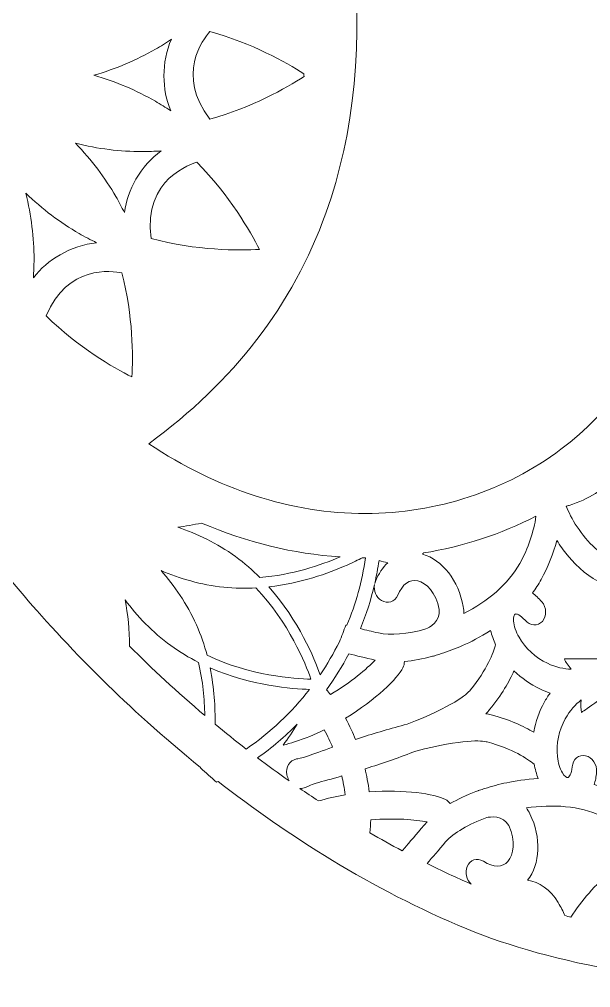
# Model space of a CAD drawing. Header units: millimetres. Extents: x -932 to 1965, y 102 to 615.
# Drawn here: x 374.6 to 433.3, y 102 to 201.5 of the extents above; entities that cross this region are included whole.
import ezdxf

# ---------------------------------------------------------------- set-up
doc = ezdxf.new("R2010")
doc.units = ezdxf.units.MM
doc.header["$MEASUREMENT"] = 0
doc.layers.add('Layer 4', color=7, linetype='Continuous')

msp = doc.modelspace()

# ---------------------------------------------------------------- linework, layer by layer
at = {"layer": 'Layer 4', "lineweight": 0}
for points, knots in [([(512.989, 259.132), (500.985, 274.075), (490.617, 286.981), (489.569, 300.345), (488.259, 317.04), (492.916, 330.487), (503.408, 340.314), (511.816, 348.189), (523.933, 353.788), (539.42, 356.956), (539.42, 356.956), (547.431, 358.595), (547.431, 358.595), (547.431, 358.595), (539.36, 359.907), (539.36, 359.907), (539.174, 359.937), (520.402, 362.916), (497.531, 360.461), (484.07, 359.016), (471.825, 356.001), (461.136, 351.499), (447.713, 345.846), (436.721, 337.823), (428.464, 327.653), (421.269, 318.789), (416.554, 308.433), (414.45, 296.87), (412.647, 286.962), (412.713, 275.847), (414.648, 263.835), (417.585, 245.6), (424.424, 227.572), (430.499, 212.929), (430.518, 212.664), (433.146, 206.623), (434.064, 204.459), (436.557, 198.581), (438.711, 193.504), (440.251, 189.241), (444.462, 177.592), (440.526, 165.07), (430.225, 157.339), (424.559, 153.086), (417.43, 150.74), (410.152, 150.731), (410.152, 150.731), (410.111, 150.731), (410.111, 150.731), (402.557, 150.731), (394.908, 153.207), (387.865, 157.901), (396.584, 164.265), (402.674, 172.183), (406.06, 181.598), (412.017, 198.16), (409.628, 219.379), (398.958, 244.665), (390.284, 265.222), (378.106, 283.747), (371.564, 293.699), (369.408, 296.977), (367.821, 299.392), (367.123, 300.697), (367.179, 303.024), (367.184, 305.421), (367.141, 307.911), (369.938, 306.362), (372.523, 304.112), (374.011, 300.84), (374.011, 300.84), (375.224, 298.171), (375.224, 298.171), (375.224, 298.171), (376.679, 300.717), (376.679, 300.717), (376.834, 300.989), (380.022, 306.707), (377.931, 313.852), (377.931, 313.852), (386.813, 310.971), (386.813, 310.971), (386.813, 310.971), (385.931, 313.752), (385.931, 313.752), (385.693, 314.499), (380.801, 329.626), (371.811, 337.053), (371.811, 337.053), (387.945, 336.634), (387.945, 336.634), (387.945, 336.634), (386.55, 338.973), (386.55, 338.973), (386.373, 339.269), (382.61, 345.42), (372.307, 350.71), (375.248, 351.189), (377.652, 351.914), (379.831, 353.185), (379.831, 353.185), (382.188, 354.559), (382.188, 354.559), (382.188, 354.559), (371.493, 360.091), (371.493, 360.091), (375.524, 360.113), (380.219, 360.528), (382.429, 362.148), (382.429, 362.148), (385.172, 364.161), (385.172, 364.161), (385.172, 364.161), (381.836, 364.829), (381.836, 364.829), (381.712, 364.854), (372.05, 366.804), (365.535, 369.14), (387.463, 372.421), (402.793, 377.166), (402.95, 377.215), (402.95, 377.215), (407.739, 378.711), (407.739, 378.711), (407.739, 378.711), (397.135, 381.741), (397.135, 381.741), (401.744, 383.833), (406.58, 387.307), (410.23, 390.227), (410.328, 390.304), (419.999, 398.149), (420.35, 400.168), (420.461, 400.804), (420.182, 401.429), (419.64, 401.761), (418.647, 402.37), (417.714, 401.672), (416.892, 401.055), (413.756, 398.704), (403.419, 400.888), (395.228, 403.474), (398.241, 404.413), (401.769, 406.056), (403.731, 408.859), (404.404, 409.82), (405.138, 410.324), (405.975, 410.4), (407.55, 410.543), (409.289, 409.188), (409.826, 408.658), (409.826, 408.658), (414.786, 403.699), (414.786, 403.699), (414.786, 403.699), (412.289, 410.253), (412.289, 410.253), (409.726, 416.98), (405.773, 420.407), (403.027, 422.071), (415.231, 428.908), (415.819, 442.114), (415.839, 442.714), (415.839, 442.714), (415.89, 444.264), (415.89, 444.264), (415.89, 444.264), (410.708, 444.264), (410.708, 444.264), (425.53, 456.314), (428.846, 479.251), (429.129, 481.418), (443.337, 529.488), (444.649, 541.467), (442.111, 545.908), (441.408, 547.138), (440.348, 547.915), (438.87, 548.285), (426.015, 551.499), (411.476, 544.211), (401.542, 537.532), (393.833, 532.348), (387.622, 526.748), (384.398, 523.564), (384.476, 524.905), (384.609, 526.498), (384.76, 527.931), (384.76, 527.931), (385.455, 534.544), (385.455, 534.544), (385.455, 534.544), (378.204, 522.678), (378.204, 522.678), (378.204, 522.678), (372.17, 539.681), (372.17, 539.681), (372.17, 539.681), (370.962, 534.864), (370.962, 534.864), (370.408, 532.656), (369.694, 530.191), (369.076, 528.38), (363.463, 546.393), (356.182, 550.448), (355.86, 550.62), (355.86, 550.62), (353.746, 551.74), (353.746, 551.74), (353.746, 551.74), (353.656, 549.348), (353.656, 549.348), (353.623, 548.475), (353.306, 546.443), (352.313, 545.043), (347.511, 556.15), (340.039, 561.178), (339.706, 561.398), (339.706, 561.398), (338.429, 562.241), (338.429, 562.241), (338.429, 562.241), (333.345, 554.193), (333.345, 554.193), (333.345, 554.193), (327.718, 570.136), (327.718, 570.136), (327.718, 570.136), (315.626, 559.496), (315.626, 559.496), (315.626, 559.496), (313.943, 567.071), (313.943, 567.071), (313.943, 567.071), (312.74, 567.071), (312.74, 567.071), (312.368, 567.071), (304.214, 566.977), (296.268, 559.431), (296.505, 561.432), (297.01, 564.258), (297.558, 566.725), (297.558, 566.725), (297.944, 568.46), (297.944, 568.46), (297.944, 568.46), (296.169, 568.549), (296.169, 568.549), (295.856, 568.567), (288.902, 568.797), (277.409, 560.025), (275.878, 570.891), (269.163, 608.412), (258.63, 613.34), (255.031, 615.025), (251.012, 612.591), (247.554, 609.99), (246.898, 609.497), (246.221, 608.941), (245.542, 608.339), (238.09, 601.733), (229.678, 588.76), (221.697, 575.725), (209.446, 555.714), (207.832, 529.208), (207.666, 519.724), (207.666, 519.724), (200.179, 526.77), (200.179, 526.77), (200.179, 526.77), (199.381, 524.676), (199.381, 524.676), (197.179, 518.896), (197.453, 509.752), (197.653, 503.075), (197.709, 501.22), (197.769, 499.213), (197.74, 497.773), (193.286, 501.605), (184.63, 502.882), (184.226, 502.94), (184.226, 502.94), (181.408, 503.339), (181.408, 503.339), (181.408, 503.339), (182.671, 500.787), (182.671, 500.787), (182.694, 500.74), (184.98, 496.036), (184.98, 488.958), (184.98, 486.058), (185.955, 482.971), (186.816, 480.249), (187.649, 477.611), (188.594, 474.621), (187.874, 473.571), (187.53, 473.07), (186.607, 472.911), (185.893, 472.866), (178.737, 472.415), (167.872, 482.242), (167.763, 482.341), (167.763, 482.341), (165.138, 484.735), (165.138, 484.735), (165.138, 484.735), (165.253, 481.185), (165.253, 481.185), (165.691, 467.602), (170.278, 459.927), (176.983, 451.959), (175.25, 452.631), (173.188, 453.551), (171.369, 454.462), (171.369, 454.462), (167.265, 456.517), (167.265, 456.517), (167.265, 456.517), (169.363, 452.435), (169.363, 452.435), (169.692, 451.795), (177.628, 436.547), (195.437, 418.738), (195.95, 418.226), (196.468, 417.719), (196.986, 417.213), (194.15, 416.987), (189.65, 417.354), (186.071, 421.003), (186.071, 421.003), (182.03, 425.124), (182.03, 425.124), (182.03, 425.124), (183.553, 419.557), (183.553, 419.557), (183.664, 419.154), (185.801, 411.557), (191.159, 406.826), (189.318, 406.764), (187.381, 406.602), (185.98, 406.239), (185.98, 406.239), (184.402, 405.83), (184.402, 405.83), (184.402, 405.83), (184.941, 404.292), (184.941, 404.292), (185.071, 403.92), (185.774, 402.337), (188.877, 399.942), (184.291, 399.707), (177.786, 398.857), (174.631, 396.042), (172.946, 394.539), (171.83, 393.362), (170.934, 392.415), (169.458, 390.856), (168.847, 390.211), (167.374, 389.843), (167.374, 389.843), (164.866, 389.216), (164.866, 389.216), (164.866, 389.216), (166.655, 387.35), (166.655, 387.35), (166.824, 387.174), (169.471, 384.477), (174.222, 383.132), (171.576, 381.738), (169.113, 379.632), (167.935, 376.456), (167.935, 376.456), (167.416, 375.058), (167.416, 375.058), (167.416, 375.058), (168.811, 374.531), (168.811, 374.531), (169.101, 374.422), (170.308, 373.981), (171.91, 373.596), (168.872, 371.809), (165.688, 368.983), (164.108, 364.607), (161.287, 356.795), (155.713, 356), (155.489, 355.971), (155.489, 355.971), (148.095, 355.149), (148.095, 355.149), (148.095, 355.149), (155.23, 353.042), (155.23, 353.042), (156.046, 352.8), (161.39, 351.268), (166.153, 351.026), (163.321, 348.302), (159.821, 343.945), (158.626, 338.267), (158.626, 338.267), (158.205, 336.271), (158.205, 336.271), (158.205, 336.271), (160.236, 336.465), (160.236, 336.465), (160.418, 336.482), (163.914, 336.839), (167.721, 338.848), (166.909, 332.328), (166.109, 317.901), (173.246, 309.376), (173.246, 309.376), (175.188, 307.056), (175.188, 307.056), (175.188, 307.056), (177.098, 315.458), (177.098, 315.458), (177.986, 312.909), (179.231, 309.644), (180.854, 306.089), (176.089, 272.882), (184.983, 241.4), (192.837, 213.609), (199.758, 189.114), (205.743, 167.933), (201.874, 149.8), (197.345, 145.123), (190.248, 136.684), (191.05, 130.445), (191.304, 128.466), (192.356, 126.869), (194.092, 125.828), (197.133, 124.003), (199.763, 124.007), (201.711, 124.654), (201.58, 122.057), (201.948, 118.537), (204.409, 116.36), (207.091, 113.989), (211.445, 113.879), (217.359, 116.03), (218.949, 114.777), (222.957, 112.077), (227.976, 112.077), (228.643, 112.077), (229.328, 112.125), (230.027, 112.23), (235.284, 113.02), (239.897, 116.81), (243.738, 123.495), (248.238, 130.411), (249.207, 137.665), (248.669, 147.074), (250.028, 147.075), (251.39, 147.002), (252.153, 146.953), (252.099, 145.908), (252.053, 144.866), (252.018, 143.832), (251.874, 139.664), (251.863, 135.188), (252.118, 130.885), (252.107, 130.783), (252.115, 130.689), (252.134, 130.601), (252.734, 120.957), (254.699, 112.249), (259.579, 109.972), (262.493, 108.612), (265.053, 107.931), (267.236, 107.931), (268.599, 107.931), (269.814, 108.197), (270.876, 108.727), (272.149, 109.364), (273.006, 110.31), (273.545, 111.194), (276.795, 109.851), (284.709, 107.661), (292.002, 114.053), (294.125, 113.356), (299.44, 112.003), (302.863, 114.526), (305.086, 116.164), (306.041, 118.991), (305.701, 122.927), (305.125, 129.612), (303.189, 132.651), (301.775, 134.87), (300.463, 136.932), (299.739, 138.068), (300.512, 141.316), (300.572, 141.565), (300.69, 141.96), (300.916, 142.584), (302.593, 142.52), (304.59, 142.41), (306.824, 142.287), (307.681, 142.24), (308.577, 142.191), (309.502, 142.141), (309.899, 140.272), (310.916, 136.479), (313.225, 132.431), (317.39, 125.13), (323.836, 120.439), (331.892, 118.838), (332.951, 117.623), (336.046, 114.75), (341.622, 114.75), (343.766, 114.75), (346.279, 115.175), (349.183, 116.283), (353.493, 114.801), (359.555, 114.228), (364.221, 119.718), (365.728, 120.412), (371.258, 123.333), (372.055, 129.078), (372.76, 134.157), (369.528, 139.777), (362.445, 145.809), (362.622, 145.862), (362.803, 145.91), (362.979, 145.964), (365.455, 146.727), (367.828, 147.554), (370.109, 148.437), (371.741, 146.223), (376.201, 140.456), (383.146, 133.615), (385.926, 130.877), (389.299, 127.788), (393.195, 124.639), (393.193, 124.624), (393.19, 124.606), (393.187, 124.592), (393.731, 124.099), (394.278, 123.61), (394.827, 123.125), (394.884, 123.153), (394.939, 123.183), (394.996, 123.211), (402.072, 117.691), (410.71, 112.122), (420.547, 108.047), (429.123, 104.494), (442.184, 102.012), (456.77, 102.012), (475.966, 102.012), (497.804, 106.312), (515.529, 118.13), (525.534, 124.8), (533.362, 133.353), (538.798, 143.551), (544.885, 154.972), (547.987, 168.524), (548.018, 183.829), (548.081, 215.451), (529.438, 238.657), (512.989, 259.132)], [0, 0, 0, 0, 1, 1, 1, 2, 2, 2, 3, 3, 3, 4, 4, 4, 5, 5, 5, 6, 6, 6, 7, 7, 7, 8, 8, 8, 9, 9, 9, 10, 10, 10, 11, 11, 11, 12, 12, 12, 13, 13, 13, 14, 14, 14, 15, 15, 15, 16, 16, 16, 17, 17, 17, 18, 18, 18, 19, 19, 19, 20, 20, 20, 21, 21, 21, 22, 22, 22, 23, 23, 23, 24, 24, 24, 25, 25, 25, 26, 26, 26, 27, 27, 27, 28, 28, 28, 29, 29, 29, 30, 30, 30, 31, 31, 31, 32, 32, 32, 33, 33, 33, 34, 34, 34, 35, 35, 35, 36, 36, 36, 37, 37, 37, 38, 38, 38, 39, 39, 39, 40, 40, 40, 41, 41, 41, 42, 42, 42, 43, 43, 43, 44, 44, 44, 45, 45, 45, 46, 46, 46, 47, 47, 47, 48, 48, 48, 49, 49, 49, 50, 50, 50, 51, 51, 51, 52, 52, 52, 53, 53, 53, 54, 54, 54, 55, 55, 55, 56, 56, 56, 57, 57, 57, 58, 58, 58, 59, 59, 59, 60, 60, 60, 61, 61, 61, 62, 62, 62, 63, 63, 63, 64, 64, 64, 65, 65, 65, 66, 66, 66, 67, 67, 67, 68, 68, 68, 69, 69, 69, 70, 70, 70, 71, 71, 71, 72, 72, 72, 73, 73, 73, 74, 74, 74, 75, 75, 75, 76, 76, 76, 77, 77, 77, 78, 78, 78, 79, 79, 79, 80, 80, 80, 81, 81, 81, 82, 82, 82, 83, 83, 83, 84, 84, 84, 85, 85, 85, 86, 86, 86, 87, 87, 87, 88, 88, 88, 89, 89, 89, 90, 90, 90, 91, 91, 91, 92, 92, 92, 93, 93, 93, 94, 94, 94, 95, 95, 95, 96, 96, 96, 97, 97, 97, 98, 98, 98, 99, 99, 99, 100, 100, 100, 101, 101, 101, 102, 102, 102, 103, 103, 103, 104, 104, 104, 105, 105, 105, 106, 106, 106, 107, 107, 107, 108, 108, 108, 109, 109, 109, 110, 110, 110, 111, 111, 111, 112, 112, 112, 113, 113, 113, 114, 114, 114, 115, 115, 115, 116, 116, 116, 117, 117, 117, 118, 118, 118, 119, 119, 119, 120, 120, 120, 121, 121, 121, 122, 122, 122, 123, 123, 123, 124, 124, 124, 125, 125, 125, 126, 126, 126, 127, 127, 127, 128, 128, 128, 129, 129, 129, 130, 130, 130, 131, 131, 131, 132, 132, 132, 133, 133, 133, 134, 134, 134, 135, 135, 135, 136, 136, 136, 137, 137, 137, 138, 138, 138, 139, 139, 139, 140, 140, 140, 141, 141, 141, 142, 142, 142, 143, 143, 143, 144, 144, 144, 145, 145, 145, 146, 146, 146, 147, 147, 147, 148, 148, 148, 149, 149, 149, 150, 150, 150, 151, 151, 151, 152, 152, 152, 153, 153, 153, 154, 154, 154, 155, 155, 155, 156, 156, 156, 157, 157, 157, 158, 158, 158, 159, 159, 159, 160, 160, 160, 161, 161, 161, 162, 162, 162, 163, 163, 163, 164, 164, 164, 165, 165, 165, 166, 166, 166, 167, 167, 167, 168, 168, 168, 169, 169, 169, 170, 170, 170, 171, 171, 171, 172, 172, 172, 173, 173, 173, 174, 174, 174, 175, 175, 175, 176, 176, 176, 177, 177, 177, 178, 178, 178, 179, 179, 179, 180, 180, 180, 181, 181, 181, 182, 182, 182, 183, 183, 183, 184, 184, 184, 185, 185, 185, 186, 186, 186, 186]), ([(403.821, 195.634), (401.963, 194.44), (398.468, 192.462), (394.146, 191.274), (390.635, 195.793), (393.429, 199.456), (394.148, 200.267), (398.467, 199.079), (401.963, 197.098), (403.801, 195.92), (403.805, 195.826), (403.812, 195.73), (403.821, 195.634)], [0, 0, 0, 0, 1, 1, 1, 2, 2, 2, 3, 3, 3, 4, 4, 4, 4]), ([(390.117, 192.117), (389.597, 192.469), (389.073, 192.797), (388.546, 193.102), (386.624, 194.212), (384.503, 195.106), (382.221, 195.771), (384.503, 196.435), (386.624, 197.33), (388.546, 198.439), (389.101, 198.76), (389.65, 199.105), (390.191, 199.472), (389.686, 198.292), (389.425, 197.02), (389.425, 195.704), (389.425, 194.46), (389.661, 193.248), (390.117, 192.117)], [0, 0, 0, 0, 1, 1, 1, 2, 2, 2, 3, 3, 3, 4, 4, 4, 5, 5, 5, 6, 6, 6, 6]), ([(387.159, 187.926), (387.811, 187.926), (388.473, 187.952), (389.143, 188.002), (388.095, 187.228), (387.216, 186.244), (386.547, 185.086), (385.931, 184.019), (385.531, 182.862), (385.359, 181.665), (385.084, 182.229), (384.794, 182.776), (384.49, 183.303), (383.379, 185.227), (381.99, 187.062), (380.346, 188.778), (382.656, 188.212), (384.941, 187.926), (387.159, 187.926)], [0, 0, 0, 0, 1, 1, 1, 2, 2, 2, 3, 3, 3, 4, 4, 4, 5, 5, 5, 6, 6, 6, 6]), ([(388.104, 179.006), (387.268, 185.163), (392.376, 186.715), (392.801, 186.833), (396.173, 183.453), (398.305, 179.707), (399.236, 177.871), (397.144, 177.756), (392.773, 177.732), (388.104, 179.006)], [0, 0, 0, 0, 1, 1, 1, 2, 2, 2, 3, 3, 3, 3]), ([(376.008, 174.964), (376.055, 175.602), (376.078, 176.23), (376.078, 176.845), (376.078, 179.064), (375.792, 181.348), (375.226, 183.659), (376.942, 182.014), (378.778, 180.625), (380.701, 179.514), (381.283, 179.178), (381.886, 178.861), (382.506, 178.563), (381.192, 178.422), (379.92, 178.008), (378.746, 177.33), (377.68, 176.714), (376.756, 175.913), (376.008, 174.964)], [0, 0, 0, 0, 1, 1, 1, 2, 2, 2, 3, 3, 3, 4, 4, 4, 5, 5, 5, 6, 6, 6, 6]), ([(377.334, 171.04), (379.514, 176.293), (384.082, 175.68), (385.114, 175.466), (386.261, 171.002), (386.25, 166.887), (386.133, 164.766), (384.227, 165.73), (380.637, 167.79), (377.334, 171.04)], [0, 0, 0, 0, 1, 1, 1, 2, 2, 2, 3, 3, 3, 3]), ([(431.06, 151.574), (432.057, 151.895), (432.969, 152.305), (433.766, 152.801), (434.97, 153.549), (435.947, 154.386), (436.74, 155.252), (437.624, 155.309), (440.349, 155.22), (441.995, 153.622), (442.949, 152.695), (445.049, 146.923), (437.922, 145.805), (436.471, 145.577), (435.073, 146.03), (433.767, 147.156), (432.278, 148.44), (431.234, 150.326), (430.752, 151.48), (430.855, 151.51), (430.959, 151.541), (431.06, 151.574)], [0, 0, 0, 0, 1, 1, 1, 2, 2, 2, 3, 3, 3, 4, 4, 4, 5, 5, 5, 6, 6, 6, 7, 7, 7, 7]), ([(416.103, 146.68), (420.148, 147.327), (424.059, 148.612), (427.653, 150.469), (427.429, 148.848), (426.879, 147.207), (426.003, 145.613), (424.831, 143.477), (422.643, 141.706), (420.247, 140.445), (420.241, 140.677), (420.218, 140.919), (420.175, 141.171), (419.717, 143.838), (418.049, 145.976), (415.991, 146.564), (416.031, 146.6), (416.065, 146.642), (416.103, 146.68)], [0, 0, 0, 0, 1, 1, 1, 2, 2, 2, 3, 3, 3, 4, 4, 4, 5, 5, 5, 6, 6, 6, 6]), ([(393.294, 149.755), (397.944, 147.758), (402.742, 146.581), (407.527, 146.278), (405.509, 145.409), (402.585, 144.42), (399.296, 144.158), (398.538, 144.917), (397.702, 145.645), (396.781, 146.313), (394.864, 147.703), (392.809, 148.665), (390.85, 149.331), (391.645, 149.427), (392.464, 149.567), (393.294, 149.755)], [0, 0, 0, 0, 1, 1, 1, 2, 2, 2, 3, 3, 3, 4, 4, 4, 5, 5, 5, 5]), ([(429.793, 147.97), (430.129, 147.443), (430.489, 146.939), (430.864, 146.482), (433.101, 143.748), (435.739, 142.533), (438.491, 142.969), (439.319, 143.1), (440.056, 143.277), (440.71, 143.487), (441.731, 143.816), (442.55, 144.228), (443.21, 144.68), (443.141, 144.598), (443.072, 144.514), (443.003, 144.427), (441.782, 142.896), (440.794, 141.538), (439.923, 140.34), (438.282, 138.084), (437.239, 136.696), (436.247, 136.124), (436.082, 136.092), (435.921, 136.051), (435.762, 136), (435.61, 135.951), (435.46, 135.892), (435.312, 135.824), (435.275, 135.821), (435.237, 135.82), (435.199, 135.819), (433.425, 135.807), (430.574, 135.786), (430.574, 135.786), (430.715, 135.475), (430.951, 135.101), (431.283, 134.729), (430.547, 134.758), (429.718, 134.928), (428.826, 135.344), (427.613, 135.911), (426.55, 136.887), (425.91, 138.023), (425.593, 138.587), (425.398, 139.162), (425.347, 139.687), (425.309, 140.086), (425.399, 140.347), (425.507, 140.397), (425.636, 140.458), (426.03, 140.34), (426.528, 139.766), (427.038, 139.177), (427.837, 139.127), (428.311, 139.654), (428.786, 140.182), (428.758, 141.086), (428.248, 141.675), (427.939, 142.031), (427.618, 142.33), (427.29, 142.57), (427.613, 143.003), (427.913, 143.46), (428.18, 143.946), (428.9, 145.258), (429.439, 146.608), (429.793, 147.97)], [0, 0, 0, 0, 1, 1, 1, 2, 2, 2, 3, 3, 3, 4, 4, 4, 5, 5, 5, 6, 6, 6, 7, 7, 7, 8, 8, 8, 9, 9, 9, 10, 10, 10, 11, 11, 11, 12, 12, 12, 13, 13, 13, 14, 14, 14, 15, 15, 15, 16, 16, 16, 17, 17, 17, 18, 18, 18, 19, 19, 19, 20, 20, 20, 21, 21, 21, 22, 22, 22, 22]), ([(409.807, 146.195), (409.874, 146.195), (409.94, 146.191), (410.007, 146.191), (410.007, 146.191), (410.049, 146.191), (410.049, 146.191), (410.079, 146.191), (410.108, 146.193), (410.138, 146.193), (409.791, 143.767), (409.139, 141.437), (408.225, 139.244), (408.188, 139.253), (408.152, 139.262), (408.116, 139.271), (407.906, 138.686), (407.682, 138.113), (407.452, 137.547), (406.87, 136.373), (406.211, 135.243), (405.48, 134.167), (404.891, 135.841), (403.301, 139.709), (400.205, 143.192), (403.468, 143.562), (406.303, 144.573), (408.239, 145.436), (408.86, 145.713), (409.387, 145.974), (409.807, 146.195)], [0, 0, 0, 0, 1, 1, 1, 2, 2, 2, 3, 3, 3, 4, 4, 4, 5, 5, 5, 6, 6, 6, 7, 7, 7, 8, 8, 8, 9, 9, 9, 10, 10, 10, 10]), ([(411.531, 145.911), (411.82, 145.806), (412.12, 145.726), (412.423, 145.675), (411.918, 145.189), (411.485, 144.542), (411.151, 143.748), (411.123, 143.681), (411.105, 143.611), (411.087, 143.541), (411.266, 144.32), (411.414, 145.11), (411.531, 145.911)], [0, 0, 0, 0, 1, 1, 1, 2, 2, 2, 3, 3, 3, 4, 4, 4, 4]), ([(392.765, 139.29), (391.8, 141.453), (390.501, 143.313), (389.139, 144.868), (391.041, 144.057), (393.214, 143.401), (395.571, 143.156), (396.702, 143.038), (397.811, 143.021), (398.883, 143.08), (402.259, 139.528), (403.968, 135.311), (404.533, 133.707), (402.832, 133.745), (398.292, 134.058), (393.861, 136.167), (393.584, 137.204), (393.228, 138.252), (392.765, 139.29)], [0, 0, 0, 0, 1, 1, 1, 2, 2, 2, 3, 3, 3, 4, 4, 4, 5, 5, 5, 6, 6, 6, 6]), ([(411.065, 143.444), (410.952, 142.821), (411.233, 142.131), (411.776, 141.796), (412.41, 141.404), (413.159, 141.643), (413.448, 142.33), (413.933, 143.484), (414.663, 144.01), (415.501, 143.814), (416.351, 143.614), (417.401, 142.609), (417.699, 140.873), (417.911, 139.639), (416.637, 139.006), (416.351, 138.88), (414.442, 138.34), (412.675, 138.175), (411.461, 138.459), (410.788, 138.617), (410.185, 138.762), (409.618, 138.901), (410.215, 140.362), (410.701, 141.88), (411.065, 143.444)], [0, 0, 0, 0, 1, 1, 1, 2, 2, 2, 3, 3, 3, 4, 4, 4, 5, 5, 5, 6, 6, 6, 7, 7, 7, 8, 8, 8, 8]), ([(385.88, 137.099), (385.899, 138.773), (385.72, 140.377), (385.427, 141.856), (386.668, 140.203), (388.221, 138.55), (390.137, 137.161), (391.058, 136.493), (392.01, 135.925), (392.968, 135.44), (393.429, 133.52), (393.6, 131.646), (393.622, 129.98), (390.777, 132.396), (388.194, 134.802), (385.88, 137.099)], [0, 0, 0, 0, 1, 1, 1, 2, 2, 2, 3, 3, 3, 4, 4, 4, 5, 5, 5, 5]), ([(409.116, 127.524), (408.859, 128.151), (408.517, 128.906), (408.087, 129.703), (411.177, 131.591), (413.444, 133.8), (413.987, 134.883), (414.087, 135.083), (414.135, 135.304), (414.137, 135.528), (415.042, 135.613), (416.012, 135.794), (417.009, 136.066), (417.079, 136.073), (417.149, 136.087), (417.218, 136.109), (417.23, 136.113), (417.242, 136.117), (417.255, 136.122), (417.297, 136.137), (417.34, 136.154), (417.384, 136.172), (417.563, 136.224), (417.742, 136.278), (417.921, 136.336), (418.647, 136.57), (419.38, 136.848), (420.106, 137.169), (420.893, 137.518), (421.917, 138.027), (422.997, 138.713), (423.114, 138.225), (423.286, 137.734), (423.509, 137.252), (423.286, 136.438), (422.649, 134.706), (420.928, 132.605), (420.539, 132.131), (419.162, 130.933), (414.421, 129.086), (412.765, 128.661), (411.084, 128.159), (409.532, 127.66), (409.392, 127.615), (409.253, 127.569), (409.116, 127.524)], [0, 0, 0, 0, 1, 1, 1, 2, 2, 2, 3, 3, 3, 4, 4, 4, 5, 5, 5, 6, 6, 6, 7, 7, 7, 8, 8, 8, 9, 9, 9, 10, 10, 10, 11, 11, 11, 12, 12, 12, 13, 13, 13, 14, 14, 14, 15, 15, 15, 15]), ([(411.122, 135.669), (410.285, 134.794), (408.697, 133.425), (406.531, 132.128), (406.402, 132.296), (406.265, 132.46), (406.127, 132.623), (406.976, 133.795), (407.742, 135.032), (408.418, 136.322), (409.235, 136.12), (410.098, 135.909), (411.122, 135.669)], [0, 0, 0, 0, 1, 1, 1, 2, 2, 2, 3, 3, 3, 4, 4, 4, 4]), ([(394.679, 129.096), (394.708, 130.813), (394.593, 132.8), (394.166, 134.877), (398.438, 133.016), (402.61, 132.706), (404.388, 132.665), (402.548, 130.299), (400.347, 128.227), (397.869, 126.531), (396.774, 127.383), (395.71, 128.239), (394.679, 129.096)], [0, 0, 0, 0, 1, 1, 1, 2, 2, 2, 3, 3, 3, 4, 4, 4, 4]), ([(429.115, 132.289), (428.9, 131.995), (428.693, 131.676), (428.497, 131.327), (427.974, 130.393), (427.612, 129.339), (427.432, 128.255), (426.397, 128.868), (424.964, 129.534), (423.065, 130.043), (422.887, 130.09), (422.693, 130.128), (422.487, 130.156), (422.638, 130.299), (422.773, 130.443), (422.89, 130.585), (424.136, 132.106), (424.912, 133.483), (425.395, 134.584), (426.174, 133.809), (427.082, 133.163), (428.052, 132.71), (428.414, 132.541), (428.769, 132.403), (429.115, 132.289)], [0, 0, 0, 0, 1, 1, 1, 2, 2, 2, 3, 3, 3, 4, 4, 4, 5, 5, 5, 6, 6, 6, 7, 7, 7, 8, 8, 8, 8]), ([(438.812, 119.948), (437.73, 120.848), (436.504, 121.63), (435.154, 122.275), (434.655, 122.514), (434.144, 122.711), (433.629, 122.874), (433.755, 123.26), (433.842, 123.691), (433.885, 124.159), (433.956, 124.935), (433.451, 125.687), (432.758, 125.838), (432.065, 125.99), (431.445, 125.483), (431.374, 124.707), (431.305, 123.95), (431.054, 123.625), (430.914, 123.599), (430.796, 123.577), (430.571, 123.736), (430.369, 124.082), (430.104, 124.538), (429.927, 125.119), (429.856, 125.763), (429.713, 127.058), (430.007, 128.471), (430.662, 129.639), (431.144, 130.497), (431.718, 131.119), (432.299, 131.572), (432.246, 131.076), (432.273, 130.635), (432.34, 130.3), (432.34, 130.3), (434.668, 131.946), (436.116, 132.97), (436.147, 132.992), (436.179, 133.013), (436.21, 133.033), (436.37, 133.063), (436.526, 133.103), (436.679, 133.152), (436.837, 133.203), (436.992, 133.264), (437.144, 133.334), (438.284, 133.448), (439.941, 132.929), (442.59, 132.054), (443.997, 131.589), (445.591, 131.062), (447.476, 130.53), (447.582, 130.5), (447.687, 130.472), (447.792, 130.445), (446.991, 130.428), (446.086, 130.285), (445.065, 129.956), (444.411, 129.746), (443.709, 129.459), (442.96, 129.083), (440.47, 127.832), (439.036, 125.307), (438.813, 121.781), (438.776, 121.191), (438.777, 120.572), (438.812, 119.948)], [0, 0, 0, 0, 1, 1, 1, 2, 2, 2, 3, 3, 3, 4, 4, 4, 5, 5, 5, 6, 6, 6, 7, 7, 7, 8, 8, 8, 9, 9, 9, 10, 10, 10, 11, 11, 11, 12, 12, 12, 13, 13, 13, 14, 14, 14, 15, 15, 15, 16, 16, 16, 17, 17, 17, 18, 18, 18, 19, 19, 19, 20, 20, 20, 21, 21, 21, 22, 22, 22, 22]), ([(402.062, 123.888), (402.081, 123.791), (402.109, 123.698), (402.143, 123.609), (402.167, 123.516), (402.199, 123.424), (402.241, 123.334), (402.253, 123.307), (402.27, 123.284), (402.284, 123.258), (401.18, 124.039), (400.099, 124.828), (399.049, 125.625), (400.508, 126.656), (401.872, 127.813), (403.124, 129.08), (402.662, 128.349), (402.18, 127.629), (401.673, 126.928), (402.071, 127.028), (402.467, 127.137), (402.858, 127.263), (403.908, 127.601), (404.928, 128.024), (405.899, 128.5), (406.248, 127.862), (406.532, 127.249), (406.754, 126.725), (405.738, 126.369), (404.858, 126.044), (404.183, 125.787), (403.568, 125.624), (403.162, 125.527), (403.042, 125.508), (402.347, 125.397), (401.909, 124.672), (402.062, 123.888)], [0, 0, 0, 0, 1, 1, 1, 2, 2, 2, 3, 3, 3, 4, 4, 4, 5, 5, 5, 6, 6, 6, 7, 7, 7, 8, 8, 8, 9, 9, 9, 10, 10, 10, 11, 11, 11, 12, 12, 12, 12]), ([(410.091, 124.495), (410.229, 124.538), (410.368, 124.583), (410.508, 124.628), (412.06, 125.127), (413.718, 125.7), (415.312, 126.32), (420.239, 127.585), (422.056, 127.416), (422.649, 127.257), (425.272, 126.555), (426.8, 125.519), (427.456, 124.988), (427.556, 124.467), (427.703, 123.968), (427.892, 123.503), (426.615, 123.43), (425.486, 123.247), (424.643, 123.07), (423.866, 122.908), (423.108, 122.707), (422.383, 122.473), (422.203, 122.415), (422.026, 122.355), (421.851, 122.293), (421.804, 122.282), (421.759, 122.271), (421.716, 122.258), (421.704, 122.255), (421.691, 122.251), (421.679, 122.247), (421.61, 122.225), (421.546, 122.195), (421.484, 122.161), (420.516, 121.8), (419.623, 121.381), (418.838, 120.923), (418.706, 121.103), (418.538, 121.254), (418.34, 121.358), (417.267, 121.922), (414.137, 122.393), (410.526, 122.125), (410.411, 123.023), (410.248, 123.836), (410.091, 124.495)], [0, 0, 0, 0, 1, 1, 1, 2, 2, 2, 3, 3, 3, 4, 4, 4, 5, 5, 5, 6, 6, 6, 7, 7, 7, 8, 8, 8, 9, 9, 9, 10, 10, 10, 11, 11, 11, 12, 12, 12, 13, 13, 13, 14, 14, 14, 15, 15, 15, 15]), ([(405.306, 121.192), (404.661, 121.618), (404.026, 122.047), (403.398, 122.48), (403.595, 122.466), (403.795, 122.496), (403.981, 122.59), (404.09, 122.644), (404.476, 122.802), (405.071, 123.029), (405.769, 123.214), (406.674, 123.463), (407.706, 123.766), (407.832, 123.212), (407.958, 122.547), (408.047, 121.826), (407.133, 121.672), (406.212, 121.461), (405.306, 121.192)], [0, 0, 0, 0, 1, 1, 1, 2, 2, 2, 3, 3, 3, 4, 4, 4, 5, 5, 5, 6, 6, 6, 6]), ([(430.614, 109.417), (430.437, 109.839), (430.219, 110.279), (429.939, 110.744), (429.115, 112.113), (427.994, 112.902), (426.78, 113.039), (428.109, 114.717), (428.217, 117.426), (427.034, 119.861), (426.922, 120.09), (426.799, 120.3), (426.669, 120.492), (429.351, 120.865), (432.161, 120.703), (434.358, 119.652), (436.136, 118.802), (437.64, 117.688), (438.809, 116.373), (437.651, 115.723), (436.508, 114.928), (435.422, 114.004), (433.741, 112.575), (432.331, 110.962), (431.248, 109.26), (431.035, 109.311), (430.824, 109.364), (430.614, 109.417)], [0, 0, 0, 0, 1, 1, 1, 2, 2, 2, 3, 3, 3, 4, 4, 4, 5, 5, 5, 6, 6, 6, 7, 7, 7, 8, 8, 8, 9, 9, 9, 9]), ([(413.911, 116.068), (412.776, 116.672), (411.662, 117.293), (410.567, 117.93), (410.625, 118.369), (410.662, 118.81), (410.676, 119.248), (413.192, 119.458), (415.281, 119.272), (416.471, 119.049), (415.636, 118.093), (414.966, 117.307), (414.319, 116.547), (414.183, 116.387), (414.047, 116.228), (413.911, 116.068)], [0, 0, 0, 0, 1, 1, 1, 2, 2, 2, 3, 3, 3, 4, 4, 4, 5, 5, 5, 5]), ([(424.779, 114.988), (424.212, 114.339), (423.313, 114.341), (422.245, 114.995), (421.61, 115.384), (420.863, 115.142), (420.576, 114.454), (420.322, 113.845), (420.516, 113.092), (421.005, 112.657), (419.459, 113.322), (417.945, 114.025), (416.462, 114.759), (417.037, 115.434), (417.641, 116.141), (418.374, 116.98), (419.194, 117.919), (420.726, 118.816), (422.592, 119.491), (422.897, 119.556), (424.301, 119.784), (424.849, 118.658), (425.619, 117.074), (425.352, 115.645), (424.779, 114.988)], [0, 0, 0, 0, 1, 1, 1, 2, 2, 2, 3, 3, 3, 4, 4, 4, 5, 5, 5, 6, 6, 6, 7, 7, 7, 8, 8, 8, 8])]:
    msp.add_open_spline(points, degree=3, knots=knots, dxfattribs=at)

doc.saveas('drawing.dxf')
